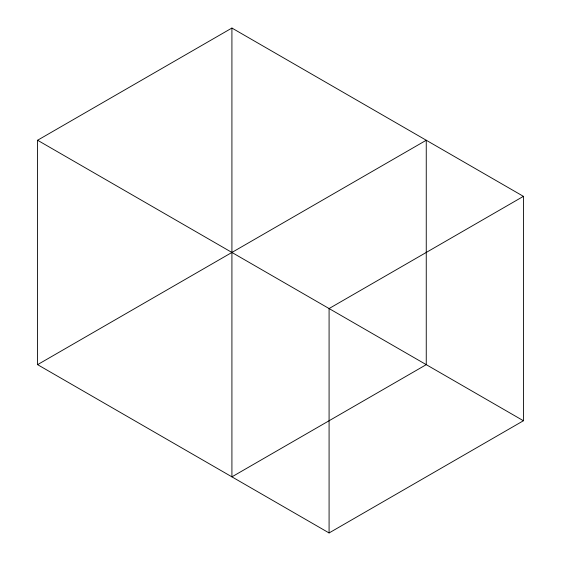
<?xml version="1.0" encoding="UTF-8"?>
<svg xmlns="http://www.w3.org/2000/svg" width="561" height="561" viewBox="0 0 561 561"><rect width="100%" height="100%" fill="white"/><g stroke="black" fill="none" stroke-linecap="round" stroke-linejoin="round"><path stroke-width="0.84" d="M37.58 140.25L231.917 28.05L523.42 196.35L523.42 420.75L329.083 532.95L37.58 364.65L37.58 140.25L523.42 420.75M37.58 364.65L426.255 140.25L426.255 364.65L231.917 476.85L231.917 28.05M523.42 196.35L329.083 308.55L329.083 532.95"/></g></svg>
